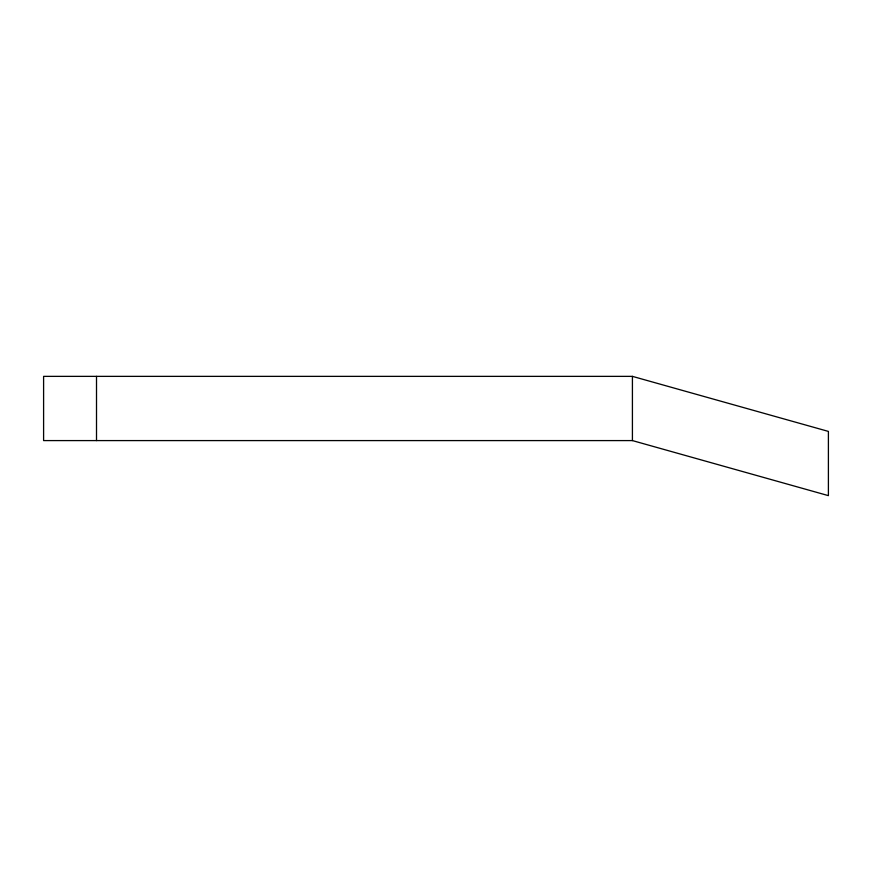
<?xml version="1.0" encoding="UTF-8"?>
<svg xmlns="http://www.w3.org/2000/svg" width="872" height="872" viewBox="0 0 872 872"><rect width="100%" height="100%" fill="white"/><g stroke="black" fill="none" stroke-linecap="round" stroke-linejoin="round"><path stroke-width="1.31" d="M632.418 376.366L43.6 376.366L43.6 440.589L632.418 440.589L828.4 495.634L828.4 431.411L632.418 376.366L632.418 440.589M96.509 376.366L96.509 440.589"/></g></svg>
